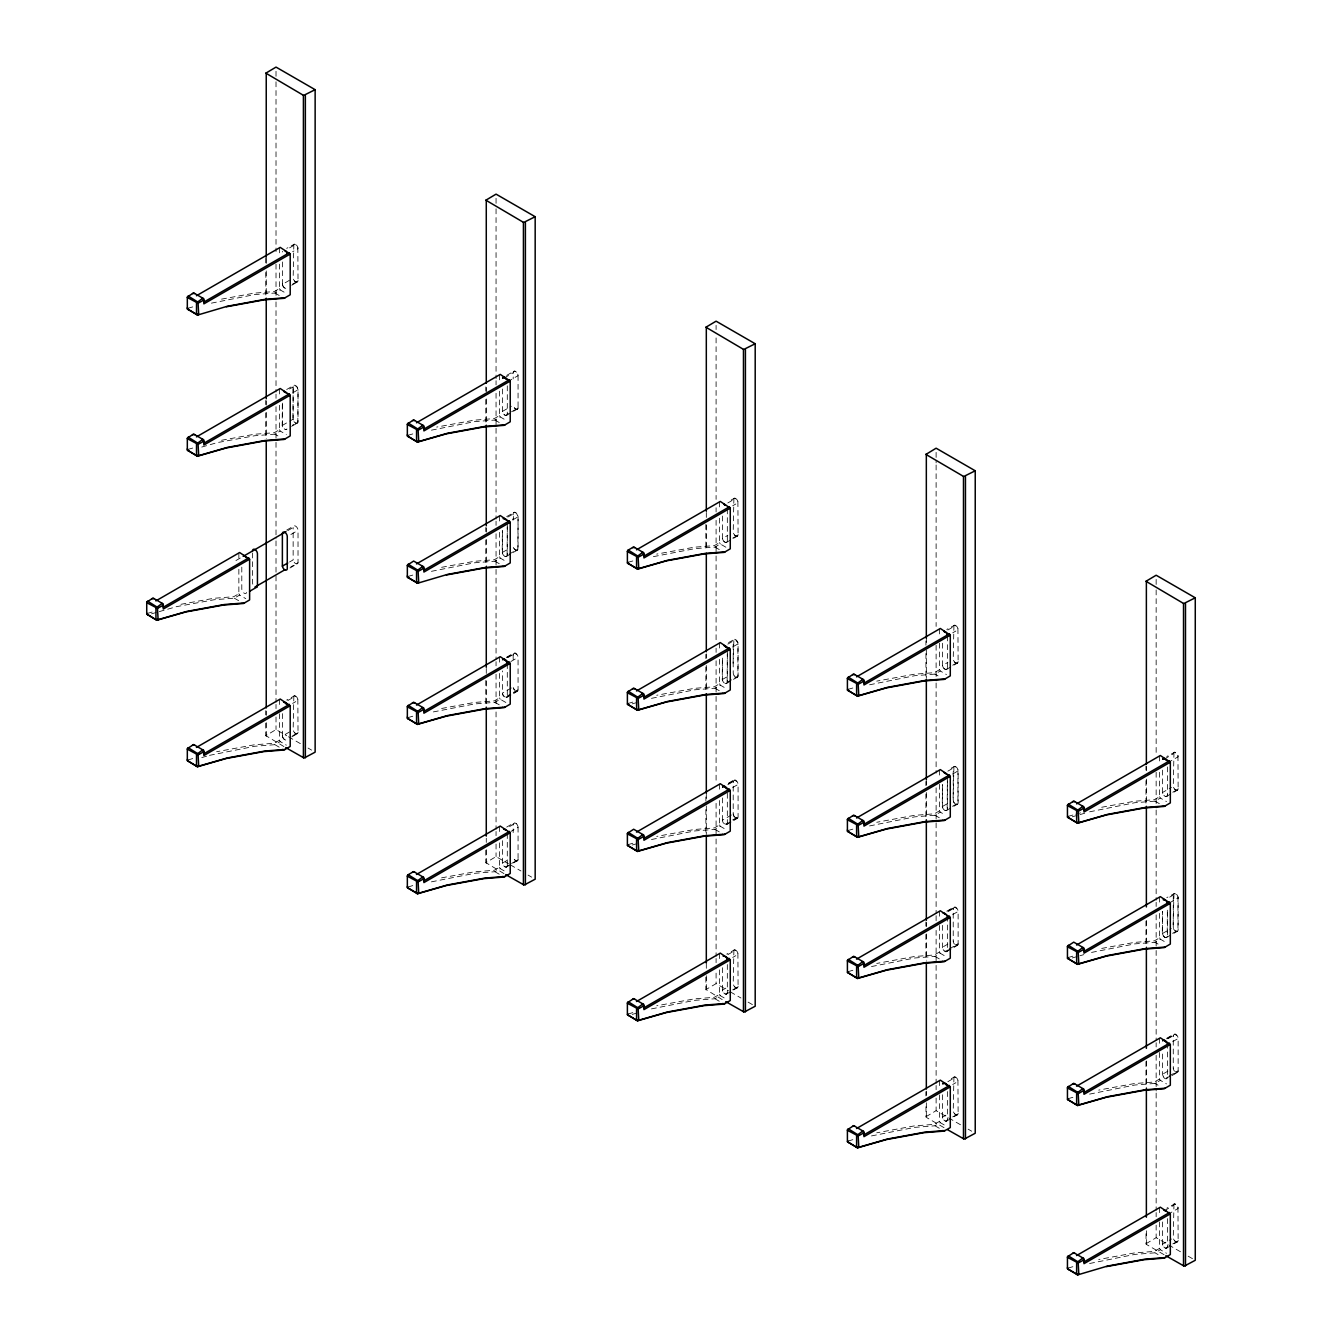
<?xml version="1.0" encoding="UTF-8"?>
<svg xmlns="http://www.w3.org/2000/svg" width="1342" height="1342" viewBox="0 0 1342 1342"><rect width="100%" height="100%" fill="white"/><g stroke="black" fill="none" stroke-linecap="round" stroke-linejoin="round"><path stroke-width="0.75" stroke-dasharray="5 3.75" d="M282.374 403.103L282.374 424.978A3.456 1.996 60 0 0 284.185 428.752A3.456 1.996 60 0 0 286.936 429.021A3.54 2.047 60 0 1 284.202 428.87A3.54 2.047 60 0 1 282.189 425.498L282.323 403.254M297.823 422.109A3.54 2.047 60 0 1 295.391 422.948A3.54 2.047 60 0 1 292.942 419.274L293.143 386.949L294.653 385.204L297.303 387.352L298.025 389.767L298.025 421.589A3.456 1.996 60 0 1 295.575 422.998A3.456 1.996 60 0 1 293.143 418.754L293.143 386.949A3.456 1.996 60 0 1 295.575 385.54A3.456 1.996 60 0 1 298.025 389.767L297.823 422.109L292.455 425.213M506.706 516.536L514.674 512.241L516.553 513.315L518.062 516.804L517.861 549.13L507.108 555.353A3.54 2.047 60 0 1 504.659 556.192A3.54 2.047 60 0 1 502.21 552.518L502.344 530.291M507.108 555.353L507.293 523.011M513.298 547.402A3.54 2.047 60 0 0 515.831 550.186A3.456 1.996 60 0 0 518.062 548.61L518.062 516.804A3.456 1.996 60 0 0 515.613 512.56A3.456 1.996 60 0 0 513.164 513.986L513.13 520.042L513.885 512.392M728.538 642.533L734.711 639.278L737.899 642.65L737.882 676.167L727.129 682.373A3.54 2.047 60 0 1 724.68 683.229A3.54 2.047 60 0 1 722.248 679.555L722.382 657.328M727.129 682.373L727.33 650.048M733.067 663.25L733.906 639.429M947.368 777.085L947.167 809.411A3.54 2.047 60 0 1 944.718 810.266A3.54 2.047 60 0 1 942.269 806.592L942.403 784.365M953.944 766.467L953.038 800.386A3.54 2.047 60 0 0 955.47 804.043A3.54 2.047 60 0 0 957.92 803.204L957.936 769.687L954.732 766.316L948.559 769.57M1167.355 910.178L1167.188 936.448A3.54 2.047 60 0 1 1164.755 937.286A3.54 2.047 60 0 1 1162.306 933.629L1162.44 911.403L1162.507 933.109A3.456 1.996 60 0 0 1164.94 937.337A3.456 1.996 60 0 0 1167.389 935.928L1167.389 910.077M1173.982 893.504L1173.059 927.406A3.54 2.047 60 0 0 1175.508 931.08A3.54 2.047 60 0 0 1177.957 930.241L1177.957 896.708L1174.77 893.336L1166.802 897.63M283.934 746.571L265.867 735.634L276.016 729.578L286.685 735.735M503.971 873.592L485.888 862.654L496.054 856.615L508.501 863.795M722.231 999.605L706.009 989.54L716.091 983.636L728.538 990.832M944.03 1127.666L926.03 1117.198L925.93 1104.298M1164.068 1254.703L1146.068 1244.219L1145.967 1231.335M925.963 1116.729L936.112 1110.673L961.006 1125.049M1145.984 1243.766L1156.15 1237.71L1166.819 1243.866M293.848 244.21L293.143 278.18A3.54 2.047 60 0 0 295.575 281.854A3.54 2.047 60 0 0 298.025 280.998L297.84 247.431L294.653 244.059L286.685 248.354M502.411 388.979L502.411 411.424A3.54 2.047 60 0 0 504.86 415.097A3.54 2.047 60 0 0 507.293 414.242L518.062 408.035L518.062 375.659L516.553 372.17L514.674 371.097L513.349 371.851L513.164 378.897M293.848 695.894L293.143 729.863A3.54 2.047 60 0 0 295.575 733.52A3.54 2.047 60 0 0 298.025 732.682L297.84 699.115L294.653 695.743L286.685 700.038M733.906 498.285L733.202 532.237A3.54 2.047 60 0 0 735.634 535.911A3.54 2.047 60 0 0 738.083 535.072L737.899 501.505L734.711 498.134L728.538 501.388M502.411 840.662L502.411 863.107A3.54 2.047 60 0 0 504.86 866.764A3.54 2.047 60 0 0 507.293 865.926L518.062 859.719L518.062 827.326L516.553 823.854L514.674 822.78L513.164 824.508L513.164 832.61M953.944 625.322L953.223 659.274A3.54 2.047 60 0 0 955.672 662.948A3.54 2.047 60 0 0 958.121 662.092L957.936 628.526L954.732 625.154L946.764 629.448M733.906 949.968L733.202 983.921A3.54 2.047 60 0 0 735.634 987.595A3.54 2.047 60 0 0 738.083 986.739L737.899 953.172L734.711 949.801L726.743 954.095M1173.982 752.342L1173.26 786.311A3.54 2.047 60 0 0 1175.709 789.985A3.54 2.047 60 0 0 1178.142 789.13L1177.957 755.563L1174.77 752.191L1166.802 756.485M953.944 1076.989L953.223 1110.958A3.54 2.047 60 0 0 955.672 1114.632A3.54 2.047 60 0 0 958.121 1113.776L957.936 1080.209L954.732 1076.838L948.559 1080.092M1173.982 1204.026L1173.26 1237.995A3.54 2.047 60 0 0 1175.709 1241.652A3.54 2.047 60 0 0 1178.142 1240.813L1177.957 1207.246L1174.77 1203.875L1166.802 1208.169M289.553 247.867L293.143 245.804A3.456 1.996 60 0 1 295.575 244.378A3.456 1.996 60 0 1 298.025 248.622L292.64 251.726M282.374 283.816A3.456 1.996 60 0 0 284.185 287.591A3.456 1.996 60 0 0 286.936 287.859A3.54 2.047 60 0 1 284.403 287.775A3.54 2.047 60 0 1 282.374 284.387L289.553 280.243M279.438 264.122L279.438 288.564L274.271 291.566L254.192 293.143L218.612 299.669M211.415 303.141L254.678 294.586L274.875 293.009L280.226 289.922L286.349 293.462M292.64 284.101L298.025 280.998M291.768 285.225L297.303 282.021M286.685 389.499L293.848 385.355M289.553 389.012L293.143 386.949M292.64 392.87L298.025 389.767M282.189 425.498L292.942 419.274M279.438 405.267L279.438 429.725L274.271 432.711L254.192 434.288L218.612 440.813M201.77 447.054L217.203 442.625L254.678 435.747L274.875 434.154L280.226 431.067L286.349 434.607M291.566 426.32L297.303 423.166M506.706 375.391L513.885 371.248M504.206 378.008L513.164 372.824A3.456 1.996 60 0 1 515.613 371.415A3.456 1.996 60 0 1 518.062 375.659L509.088 380.826M286.685 530.09L293.848 525.947M235.924 560.553L241.359 557.416M287.758 530.644L293.143 527.54A3.456 1.996 60 0 1 295.575 526.114A3.456 1.996 60 0 1 298.025 530.358L298.025 562.734L290.862 566.878M502.411 411.424L511.369 406.24M290.862 534.502L298.025 530.358M499.476 391.159L499.476 415.601L494.292 418.587L474.212 420.18L436.67 427.075M431.436 430.161L474.716 421.623L494.913 420.029L500.247 416.943L506.387 420.499M506.42 415.366L511.956 412.162M513.583 411.222L517.341 409.058M289.553 561.979L293.143 559.916L293.143 527.54M238.859 569.293L238.859 593.734L233.676 596.72L213.596 598.314L178.033 604.839M159.262 611.617L176.607 606.634L214.099 599.757L234.296 598.163L239.648 595.076L245.771 598.633M289.973 567.985L297.152 563.858M507.796 517.089L513.164 513.986M512.678 519.908L518.062 516.804M502.21 552.518L507.595 549.415M499.476 532.304L499.476 556.745L494.292 559.748L474.212 561.325L438.649 567.851M431.436 571.323L474.716 562.768L494.913 561.191L500.247 558.104L506.387 561.644M506.219 556.46L511.956 553.307M513.399 552.317L517.341 550.203M287.758 700.574L293.143 697.471A3.456 1.996 60 0 1 295.575 696.062A3.456 1.996 60 0 1 298.025 700.306L292.64 703.409M282.374 735.5A3.456 1.996 60 0 0 284.185 739.274A3.456 1.996 60 0 0 286.936 739.543A3.54 2.047 60 0 1 284.403 739.459A3.54 2.047 60 0 1 282.374 736.07L289.553 731.927M279.438 713.759L279.438 740.247L274.271 743.233L254.192 744.827L216.632 751.721M209.486 755.361L254.678 746.269L274.875 744.676L280.226 741.606L286.349 745.145M292.64 735.785L298.025 732.682M291.768 736.909L297.303 733.705M727.817 502.965L733.202 499.861A3.456 1.996 60 0 1 735.634 498.452A3.456 1.996 60 0 1 738.083 502.68L732.715 505.783M506.706 657.127L513.885 652.984M506.706 657.681L513.885 653.554M507.796 657.664L513.164 654.56A3.456 1.996 60 0 1 515.613 653.151A3.456 1.996 60 0 1 518.062 657.395L518.062 689.771A3.456 1.996 60 0 1 515.932 691.331A3.456 1.996 60 0 1 513.248 687.725M727.33 508.903L727.33 541.279A3.54 2.047 60 0 1 724.881 542.118A3.54 2.047 60 0 1 722.432 538.461L727.817 535.341M510.883 661.522L518.062 657.395M719.513 518.197L719.513 542.638L714.33 545.624L694.25 547.201L656.708 554.095M653.403 556.645L694.737 548.66L714.951 547.066L720.285 543.98L726.425 547.519M732.715 538.176L738.083 535.072M726.458 542.386L731.994 539.182M733.621 538.259L737.379 536.079M511.369 687.976L502.411 693.16A3.456 1.996 60 0 0 504.86 697.387A3.456 1.996 60 0 0 507.293 695.978L518.062 689.771A3.54 2.047 60 0 1 516.033 690.811A3.54 2.047 60 0 1 513.483 688.027M499.476 673.449L499.476 697.907L494.292 700.893L474.212 702.47L438.649 709.012M433.365 711.914L474.716 703.929L494.913 702.336L500.247 699.249L506.387 702.789M506.42 697.102L511.805 693.982M513.583 692.958L517.173 690.878M506.588 697.555L511.956 694.451M513.751 693.428L517.341 691.348M727.817 644.126L733.202 641.006A3.456 1.996 60 0 1 735.634 639.597A3.456 1.996 60 0 1 738.083 643.841L738.083 675.647A3.456 1.996 60 0 1 735.634 677.056A3.456 1.996 60 0 1 733.202 672.828L733.202 641.006M732.715 646.945L738.083 643.841M722.248 679.555L727.616 676.452M719.513 659.341L719.513 683.783L714.33 686.785L694.25 688.362L656.708 695.257M651.474 698.343L694.737 689.805L714.951 688.211L720.285 685.141L726.425 688.681M726.257 683.497L731.994 680.344M733.42 679.354L737.379 677.24M506.706 827.075L513.885 822.931M509.574 826.588L513.164 824.508A3.456 1.996 60 0 1 515.613 823.099A3.456 1.996 60 0 1 518.062 827.326L510.883 831.47M502.411 863.107L507.796 859.987M499.476 842.843L499.476 867.284L494.292 870.27L474.212 871.847L438.649 878.389M431.436 881.845L474.716 873.307L494.913 871.713L500.247 868.626L506.387 872.166M506.42 867.033L511.956 863.829M513.583 862.906L517.341 860.725M947.855 630.002L953.223 626.899A3.456 1.996 60 0 1 955.672 625.489A3.456 1.996 60 0 1 958.121 629.717L952.736 632.82M728.538 783.124L733.906 780.021M728.538 783.678L733.906 780.574M727.817 784.701L733.202 781.598A3.456 1.996 60 0 1 735.634 780.188A3.456 1.996 60 0 1 738.083 784.416L738.083 816.808A3.456 1.996 60 0 1 735.634 818.217A3.456 1.996 60 0 1 733.202 813.973L733.202 781.598M947.368 635.923L947.368 668.316A3.54 2.047 60 0 1 944.919 669.155A3.54 2.047 60 0 1 942.47 665.481L947.855 662.378M732.715 787.519L738.083 784.416M939.534 643.187L939.534 669.675L934.351 672.661L914.271 674.238L876.729 681.132M869.566 684.789L914.774 675.697L934.971 674.103L940.323 671.017L946.446 674.556M952.736 665.196L958.121 662.092M946.479 669.423L957.4 663.116M731.407 815.013L722.432 820.197A3.456 1.996 60 0 0 724.881 824.424A3.456 1.996 60 0 0 727.33 823.015L727.33 790.639M719.513 800.486L719.513 824.944L714.33 827.93L694.25 829.507L656.708 836.402M651.474 839.505L694.737 830.95L714.951 829.373L720.285 826.286L726.425 829.826M732.715 819.912L738.083 816.808A3.54 2.047 60 0 1 735.634 817.647A3.54 2.047 60 0 1 733.202 813.973M726.458 824.122L731.826 821.019M733.621 819.996L737.211 817.915M726.609 824.592L731.994 821.489M733.789 820.448L737.379 818.385M947.855 771.147L953.223 768.043A3.456 1.996 60 0 1 955.672 766.634A3.456 1.996 60 0 1 958.121 770.862L958.121 802.684A3.456 1.996 60 0 1 955.672 804.093A3.456 1.996 60 0 1 953.223 799.866L953.223 768.043M952.736 773.982L958.121 770.862M942.269 806.592L947.653 803.489M939.534 784.332L939.534 810.82L934.351 813.806L914.271 815.382L876.729 822.277M869.566 825.934L914.774 816.842L934.971 815.248L940.323 812.162L944.919 814.829M952.535 806.307L957.92 803.204M946.278 810.534L957.4 804.261M727.817 954.648L733.202 951.545A3.456 1.996 60 0 1 735.634 950.136A3.456 1.996 60 0 1 738.083 954.363L732.715 957.467M727.33 964.546L727.33 992.963A3.54 2.047 60 0 1 724.881 993.801A3.54 2.047 60 0 1 722.432 990.128L727.817 987.024M719.513 969.863L719.513 994.321L714.33 997.307L694.25 998.884L656.708 1005.779M651.474 1008.882L694.737 1000.344L714.951 998.75L720.285 995.663L726.425 999.203M732.715 989.859L738.083 986.739M726.458 994.07L731.994 990.866M733.621 989.926L737.379 987.762M1164.286 759.102L1173.26 753.936A3.456 1.996 60 0 1 1175.709 752.527A3.456 1.996 60 0 1 1178.142 756.754L1169.184 761.92M946.764 911.184L953.944 907.041M948.559 910.715L953.944 907.611M947.855 911.738L953.223 908.635A3.456 1.996 60 0 1 955.672 907.226A3.456 1.996 60 0 1 958.121 911.453L958.121 943.829A3.456 1.996 60 0 1 955.672 945.254A3.456 1.996 60 0 1 953.223 941.01L953.223 908.635M1167.389 766.936L1167.389 795.336A3.54 2.047 60 0 1 1164.94 796.192A3.54 2.047 60 0 1 1162.507 792.518L1171.465 787.351M952.736 914.556L958.121 911.453M1159.572 772.254L1159.572 796.695L1154.388 799.698L1134.309 801.275L1098.729 807.8M1089.603 811.826L1134.812 802.717L1155.009 801.14L1160.344 798.054L1166.483 801.593M1172.774 792.233L1178.142 789.13M1166.517 796.46L1177.437 790.153M947.855 944.114L942.47 947.217A3.456 1.996 60 0 0 944.919 951.461A3.456 1.996 60 0 0 947.368 950.052L947.368 917.66M939.534 925.494L939.534 951.964L934.351 954.967L914.271 956.544L876.729 963.439M871.495 966.542L914.774 957.987L934.971 956.41L940.323 953.323L946.446 956.863M949.146 949.012L958.121 943.829A3.54 2.047 60 0 1 955.672 944.684A3.54 2.047 60 0 1 953.223 941.01M946.479 951.159L951.864 948.056M953.659 947.016L957.232 944.953M946.647 951.629L957.4 945.422M1169.67 897.144L1173.26 895.08A3.456 1.996 60 0 1 1175.709 893.671A3.456 1.996 60 0 1 1178.142 897.899L1178.142 929.721A3.456 1.996 60 0 1 1175.709 931.13A3.456 1.996 60 0 1 1173.26 926.903L1173.26 895.08M1169.184 903.082L1178.142 897.899M1162.306 933.629L1171.264 928.446M1159.572 913.399L1159.572 937.857L1154.388 940.843L1134.309 942.419L1098.729 948.962M1091.532 952.417L1134.812 943.879L1155.009 942.285L1160.344 939.199L1166.483 942.738M1172.572 933.344L1177.957 930.241M1166.315 937.555L1177.437 931.298M947.855 1081.686L953.223 1078.582A3.456 1.996 60 0 1 955.672 1077.173A3.456 1.996 60 0 1 958.121 1081.4L952.736 1084.504M947.368 1091.583L947.368 1119.983A3.54 2.047 60 0 1 944.919 1120.838A3.54 2.047 60 0 1 942.47 1117.165L947.855 1114.061M939.534 1094.871L939.534 1121.342L934.351 1124.344L914.271 1125.921L876.729 1132.816M871.495 1135.919L914.774 1127.364L934.971 1125.787L940.323 1122.7L946.446 1126.24M952.736 1116.88L958.121 1113.776M946.479 1121.107L957.4 1114.799M1166.802 1038.222L1173.982 1034.078M1166.802 1038.792L1173.982 1034.648M1167.876 1038.775L1173.26 1035.672A3.456 1.996 60 0 1 1175.709 1034.246A3.456 1.996 60 0 1 1178.142 1038.49L1178.142 1070.866A3.456 1.996 60 0 1 1175.709 1072.275A3.456 1.996 60 0 1 1173.26 1068.047L1173.26 1035.672M1172.774 1041.593L1178.142 1038.49M1167.876 1071.151L1162.507 1074.254A3.456 1.996 60 0 0 1164.94 1078.498A3.456 1.996 60 0 0 1167.389 1077.072L1167.389 1046.726M1159.572 1052.514L1159.572 1079.002L1154.388 1081.987L1134.309 1083.581L1098.729 1090.107M1089.603 1094.116L1134.812 1085.024L1155.009 1083.43L1160.344 1080.344L1166.483 1083.9M1169.184 1076.049L1178.142 1070.866A3.54 2.047 60 0 1 1175.709 1071.721A3.54 2.047 60 0 1 1173.26 1068.047M1166.517 1078.196L1177.269 1071.99M1172.052 1075.563L1177.437 1072.459M1164.286 1210.786L1173.26 1205.602A3.456 1.996 60 0 1 1175.709 1204.193A3.456 1.996 60 0 1 1178.142 1208.437L1169.184 1213.604M1167.389 1218.62L1167.389 1247.02A3.54 2.047 60 0 1 1164.94 1247.875A3.54 2.047 60 0 1 1162.507 1244.202L1171.465 1239.018M1159.572 1221.891L1159.572 1248.379L1154.388 1251.381L1134.309 1252.958L1098.729 1259.484M1089.603 1263.493L1134.812 1254.401L1155.009 1252.807L1160.344 1249.737L1166.483 1253.277M1172.774 1243.917L1178.142 1240.813M1166.517 1248.144L1177.437 1241.836M187.93 308.274L193.684 306.63M187.93 449.419L193.684 447.775M407.968 435.294L413.705 433.651M147.352 613.428L153.089 611.784M151.545 613.831L157.333 612.17M407.968 576.456L413.705 574.812M628.006 562.332L633.743 560.688M187.93 759.958L193.684 758.297M201.77 757.576L207.557 755.915M407.968 717.601L413.705 715.957M628.006 703.493L633.743 701.832M632.183 703.879L637.97 702.218M848.027 689.369L853.764 687.725M407.968 886.978L413.705 885.334M628.006 844.638L633.743 842.994M632.183 845.041L637.97 843.38M848.027 830.513L853.764 828.87M1068.064 816.406L1073.801 814.762M1075.714 814.208L1081.451 812.564M1072.241 816.808L1078.029 815.148M1079.958 814.594L1087.674 812.38M628.006 1014.015L633.743 1012.371M632.183 1014.418L637.97 1012.757M848.027 971.675L853.764 970.014M1068.064 957.551L1073.801 955.907M1072.241 957.953L1078.029 956.292M1079.958 955.739L1083.816 954.632M848.027 1141.052L853.764 1139.408M1068.064 1098.695L1073.801 1097.051M1068.064 1268.089L1073.801 1266.429M274.875 293.009L282.541 297.421M494.913 420.029L502.579 424.458M714.951 547.066L724.143 552.384M934.971 674.103L938.041 675.865M1155.009 801.14L1162.675 805.569M274.875 434.154L277.945 435.915M494.913 561.191L502.579 565.619M714.951 688.211L722.617 692.64M934.971 815.248L942.638 819.677M1155.009 942.285L1158.062 944.063M494.913 702.336L502.579 706.764M714.951 829.373L722.617 833.801M934.971 956.41L944.181 961.711M1155.009 1083.43L1158.062 1085.208M234.296 598.163L241.963 602.592M288.463 736.758L300.91 743.938M308.023 748.048L311.579 750.111M510.279 864.818L520.948 870.975M528.06 875.085L531.617 877.131M730.3 991.855L740.969 998.012M748.081 1002.122L753.416 1005.192M968.119 1129.159L971.675 1131.205M1168.597 1244.89L1181.044 1252.086M1188.156 1256.179L1193.491 1259.266M274.875 744.676L282.541 749.104M494.913 871.713L502.579 876.141M714.951 998.75L722.617 1003.179M934.971 1125.787L944.181 1131.088M1155.009 1252.807L1158.062 1254.585M1159.572 796.695L1160.344 798.054M1159.572 937.857L1160.344 939.199M939.534 669.675L940.323 671.017M1159.572 1079.002L1160.344 1080.344M939.534 810.82L940.323 812.162M1159.572 1248.379L1160.344 1249.737M719.513 542.638L720.285 543.98M939.534 951.964L940.323 953.323M719.513 683.783L720.285 685.141M939.534 1121.342L940.323 1122.7M499.476 415.601L500.247 416.943M719.513 824.944L720.285 826.286M499.476 556.745L500.247 558.104M719.513 994.321L720.285 995.663M279.438 288.564L280.226 289.922M499.476 697.907L500.247 699.249M279.438 429.725L280.226 431.067M499.476 867.284L500.247 868.626M238.859 593.734L239.648 595.076M279.438 740.247L280.226 741.606M1162.507 770.09L1162.507 792.518M1162.507 1054.024L1162.507 1074.254A3.54 2.047 60 0 0 1164.94 1077.928A3.54 2.047 60 0 0 1167.389 1077.072M1162.507 1221.941L1162.507 1244.202M1159.572 755.965L1159.572 764.101M1159.572 897.11L1159.572 903.216M1159.572 1038.255L1159.572 1044.378M1159.572 1207.632L1159.572 1213.755M1156.15 579.425L1156.15 587.813M1156.15 589.91L1156.15 753.432M1156.15 772.304L1156.15 807.934M1156.15 810.031L1156.15 900.18M1156.15 902.277L1156.15 906.471M1156.15 914.858L1156.15 948.391M1156.15 950.488L1156.15 1040.637M1156.15 1042.734L1156.15 1046.928M1156.15 1055.315L1156.15 1090.962M1156.15 1093.059L1156.15 1210.45M1156.15 1212.547L1156.15 1216.741M1156.15 1225.129L1156.15 1237.71M1146.37 766.5L1146.37 770.694M1146.37 779.081L1146.37 805.2M1146.37 920.495L1146.37 946.781M1146.37 1060.968L1146.37 1087.255M1146.37 1230.782L1146.37 1244.487M1145.967 765.93L1145.967 770.123M1145.967 780.608L1145.967 805.77M1145.967 921.065L1145.967 946.227M1145.967 1061.522L1145.967 1086.684M947.368 781.061L947.368 808.89A3.456 1.996 60 0 1 944.919 810.3A3.456 1.996 60 0 1 942.47 806.072L942.47 784.198M942.47 643.221L942.47 665.481M942.47 925.343L942.47 947.217A3.54 2.047 60 0 0 944.919 950.891A3.54 2.047 60 0 0 947.368 950.052M942.47 1094.736L942.47 1117.165M939.534 628.928L939.534 635.034M939.534 770.073L939.534 776.179M939.534 911.218L939.534 917.341M939.534 1080.612L939.534 1086.718M936.112 452.388L936.112 462.873M936.112 464.969L936.112 626.395M936.112 645.267L936.112 680.897M936.112 682.994L936.112 773.143M936.112 787.821L936.112 913.617M936.112 915.714L936.112 921.988M936.112 930.375L936.112 1083.413M936.112 1085.51L936.112 1089.704M936.112 1098.091L936.112 1110.673M926.332 638.339L926.332 642.533M926.332 649.947L926.332 678.163M926.332 780.893L926.332 785.087M926.332 792.501L926.332 818.62M926.332 922.474L926.332 926.668M926.332 933.931L926.332 960.218M926.332 1091.163L926.332 1095.357M926.332 1102.772L926.332 1117.45M925.93 640.99L925.93 645.183M925.93 653.571L925.93 678.733M925.93 781.463L925.93 785.64M925.93 794.028L925.93 819.19M925.93 921.92L925.93 926.114M925.93 934.502L925.93 959.647M925.93 1091.734L925.93 1095.928M727.33 654.024L727.33 681.853A3.456 1.996 60 0 1 724.881 683.279A3.456 1.996 60 0 1 722.432 679.035L722.432 657.161M722.432 516.016L722.432 538.461M722.432 797.92L722.432 820.197A3.54 2.047 60 0 0 724.881 823.854A3.54 2.047 60 0 0 727.33 823.015M722.432 967.699L722.432 990.128M719.513 501.891L719.513 510.044M719.513 643.036L719.513 651.189M719.513 784.198L719.513 792.334M719.513 953.575L719.513 961.728M716.091 325.368L716.091 329.545M716.091 337.932L716.091 499.358M716.091 507.746L716.091 511.939M716.091 520.327L716.091 553.877M716.091 555.974L716.091 639.832M716.091 648.203L716.091 652.397M716.091 660.784L716.091 694.334M716.091 696.431L716.091 782.386M716.091 803.355L716.091 836.888M716.091 838.985L716.091 956.393M716.091 958.49L716.091 962.684M716.091 973.151L716.091 983.636M706.311 512.426L706.311 517.593M706.311 525.007L706.311 551.126M706.311 653.856L706.311 658.05M706.311 665.464L706.311 691.6M706.311 794.313L706.311 798.507M706.311 805.938L706.311 834.154M706.311 964.126L706.311 968.32M706.311 975.735L706.311 990.413M705.892 524.437L705.892 549.599M705.892 654.426L705.892 658.62M705.892 667.008L705.892 692.153M705.892 796.98L705.892 801.174M705.892 809.562L705.892 834.707M705.892 977.278L705.892 989.859M513.164 654.56L513.164 663.082M507.293 385.842L507.293 414.242M507.293 526.987L507.293 554.833A3.456 1.996 60 0 1 504.86 556.242A3.456 1.996 60 0 1 502.411 551.998L502.411 530.14M507.293 663.602L507.293 695.978A3.54 2.047 60 0 1 504.86 696.833A3.54 2.047 60 0 1 502.411 693.16L502.411 670.899M507.293 833.55L507.293 865.926M499.476 374.854L499.476 383.007M499.476 516.016L499.476 524.152M499.476 657.161L499.476 665.313M499.476 826.538L499.476 834.69M496.054 198.331L496.054 206.718M496.054 208.815L496.054 378.612M496.054 380.709L496.054 384.902M496.054 393.29L496.054 519.086M496.054 521.182L496.054 525.376M496.054 533.764L496.054 567.297M496.054 569.394L496.054 659.543M496.054 661.64L496.054 665.833M496.054 674.221L496.054 703.56M496.054 711.948L496.054 829.356M496.054 831.453L496.054 835.647M496.054 844.034L496.054 856.615M486.274 387.486L486.274 391.679M486.274 398.943L486.274 425.229M486.274 527.96L486.274 532.153M486.274 539.4L486.274 565.687M486.274 668.417L486.274 673.567M486.274 680.998L486.274 707.117M486.274 838.23L486.274 842.424M486.274 849.671L486.274 863.376M485.871 386.932L485.871 391.126M485.871 399.513L485.871 424.659M485.871 527.389L485.871 531.583M485.871 539.97L485.871 565.116M485.871 680.428L485.871 705.59M485.871 850.241L485.871 862.822M282.374 261.942L282.374 284.387M282.374 713.625L282.374 736.07M279.438 247.817L279.438 255.97M279.438 388.979L279.438 395.085M279.438 699.501L279.438 705.624M276.016 71.294L276.016 79.681M276.016 81.778L276.016 251.591M276.016 264.173L276.016 299.803M276.016 301.9L276.016 392.049M276.016 394.145L276.016 398.339M276.016 406.727L276.016 440.26M276.016 442.357L276.016 538.796M276.016 540.893L276.016 702.319M276.016 704.416L276.016 708.61M276.016 716.997L276.016 729.578M266.236 258.369L266.236 263.518M266.236 270.933L266.236 297.068M266.236 400.923L266.236 405.116M266.236 412.363L266.236 438.649M266.236 711.193L266.236 715.387M266.236 722.633L266.236 736.355M265.833 257.798L265.833 264.089M265.833 272.476L265.833 297.622M265.833 400.352L265.833 404.546M265.833 412.933L265.833 438.096M265.833 710.623L265.833 714.816M265.833 723.204L265.833 735.785M252.548 552.954L252.548 582.78A3.456 1.996 60 0 0 253.269 585.179M241.795 567.112L241.795 588.987A3.456 1.996 60 0 0 243.925 593.013A3.456 1.996 60 0 0 246.609 592.493M238.859 552.988L238.859 561.141M1178.142 788.576A3.456 1.996 60 0 1 1175.709 789.985A3.456 1.996 60 0 1 1173.26 785.741M1167.389 794.783A3.456 1.996 60 0 1 1164.94 796.192A3.456 1.996 60 0 1 1162.507 791.948M1178.142 1240.243A3.456 1.996 60 0 1 1175.709 1241.652A3.456 1.996 60 0 1 1173.26 1237.425M1167.389 1246.466A3.456 1.996 60 0 1 1164.94 1247.875A3.456 1.996 60 0 1 1162.507 1243.631M1173.26 1036.225A3.456 1.996 60 0 1 1175.709 1034.816A3.456 1.996 60 0 1 1178.142 1039.06M953.223 909.205A3.456 1.996 60 0 1 955.672 907.779A3.456 1.996 60 0 1 958.121 912.023M958.121 1113.223A3.456 1.996 60 0 1 955.672 1114.632A3.456 1.996 60 0 1 953.223 1110.388M947.368 1119.429A3.456 1.996 60 0 1 944.919 1120.838A3.456 1.996 60 0 1 942.47 1116.594M947.368 667.746A3.456 1.996 60 0 1 944.919 669.155A3.456 1.996 60 0 1 942.47 664.927M958.121 661.539A3.456 1.996 60 0 1 955.672 662.948A3.456 1.996 60 0 1 953.223 658.704M738.083 986.185A3.456 1.996 60 0 1 735.634 987.595A3.456 1.996 60 0 1 733.202 983.351M727.33 992.392A3.456 1.996 60 0 1 724.881 993.801A3.456 1.996 60 0 1 722.432 989.574M727.33 540.709A3.456 1.996 60 0 1 724.881 542.118A3.456 1.996 60 0 1 722.432 537.89M737.882 676.167A3.54 2.047 60 0 1 735.45 677.022A3.54 2.047 60 0 1 733 673.348M738.083 534.502A3.456 1.996 60 0 1 735.634 535.911A3.456 1.996 60 0 1 733.202 531.684M733.202 782.168A3.456 1.996 60 0 1 735.634 780.759A3.456 1.996 60 0 1 738.083 784.986M518.062 407.465A3.456 1.996 60 0 1 515.932 409.042A3.456 1.996 60 0 1 513.248 405.418M518.062 408.035A3.54 2.047 60 0 1 516.033 409.075A3.54 2.047 60 0 1 513.483 406.29M507.293 413.671A3.456 1.996 60 0 1 504.86 415.097A3.456 1.996 60 0 1 502.411 410.853M518.062 859.719A3.54 2.047 60 0 1 516.033 860.759A3.54 2.047 60 0 1 513.483 857.974M518.062 859.148A3.456 1.996 60 0 1 515.932 860.725A3.456 1.996 60 0 1 513.248 857.102M507.293 865.355A3.456 1.996 60 0 1 504.86 866.764A3.456 1.996 60 0 1 502.411 862.537M517.861 549.13A3.54 2.047 60 0 1 515.831 550.186A3.456 1.996 60 0 1 513.248 546.58M513.164 655.131A3.456 1.996 60 0 1 515.613 653.722A3.456 1.996 60 0 1 518.062 657.949M298.025 562.734A3.54 2.047 60 0 1 295.575 563.59A3.54 2.047 60 0 1 293.143 559.916M298.025 732.111A3.456 1.996 60 0 1 295.575 733.52A3.456 1.996 60 0 1 293.143 729.293M282.374 252.011A3.456 1.996 60 0 1 282.457 251.323M298.025 280.428A3.456 1.996 60 0 1 295.575 281.854A3.456 1.996 60 0 1 293.143 277.609"/><path stroke-width="1.5" d="M196.435 295.743L280.226 247.381L290.207 254.041L203.85 303.879L203.85 298.78L193.6 292.875L187.326 296.968L187.326 308.928L197.459 315.085L198.7 314.481L198.079 303.191L203.85 300.054M285.024 438.918L264.944 440.495L227.402 447.389L198.7 455.626L198.079 444.336L203.85 441.199M244.445 602.944L224.366 604.521L186.806 611.415L158.104 619.652L157.5 608.345L163.271 605.225M285.024 749.457L264.944 751.034L227.402 757.928L198.7 766.165L198.079 754.875L203.85 751.738M505.045 424.81L484.965 426.387L447.423 433.281L418.721 441.518L418.117 430.212L423.887 427.091M416.473 563.925L500.247 515.563L510.228 522.223L423.887 572.061L423.887 566.961L413.638 561.057L407.347 565.167L407.347 577.11L417.496 583.267L418.721 582.663L418.117 571.373L423.887 568.236M505.045 707.1L484.965 708.677L447.423 715.571L418.721 723.808L418.117 712.518L423.887 709.398M505.045 876.477L484.965 878.071L447.423 884.965L418.721 893.202L418.117 881.895L423.887 878.775M725.083 551.83L705.003 553.424L667.46 560.319L638.758 568.538L638.138 557.249L643.925 554.129M725.083 692.992L705.003 694.569L667.46 701.463L638.758 709.7L638.138 698.41L643.925 695.273M725.083 834.137L705.003 835.714L667.46 842.608L638.758 850.845L638.138 839.555L643.925 836.418M725.083 1003.514L705.003 1005.091L667.46 1011.985L638.758 1020.222L638.138 1008.932L643.925 1005.812M945.12 678.867L925.041 680.444L887.481 687.339L858.779 695.575L858.175 684.286L863.946 681.149M945.12 820.029L925.041 821.606L887.481 828.5L858.779 836.737L858.175 825.431L863.946 822.31M945.12 961.174L925.041 962.751L887.481 969.645L858.779 977.882L858.175 966.592L863.946 963.455M945.12 1130.551L925.041 1132.128L887.481 1139.023L858.779 1147.259L858.175 1135.969L863.946 1132.833M1165.141 805.905L1145.062 807.481L1107.519 814.376L1078.817 822.612L1078.196 811.323L1083.984 808.186M1165.141 947.049L1145.062 948.626L1107.519 955.521L1078.817 963.757L1078.196 952.468L1083.984 949.348M1165.141 1088.211L1145.062 1089.788L1107.519 1096.682L1078.817 1104.919L1078.196 1093.613L1083.984 1090.492M1076.569 1255.558L1160.344 1207.196L1170.325 1213.856L1083.984 1263.694L1083.984 1258.595L1073.734 1252.673L1067.444 1256.783L1067.444 1268.744L1077.592 1274.9L1078.817 1274.296L1078.196 1263.007L1083.984 1259.87M502.596 378.075L504.86 377.622L506.588 379.45A3.456 1.996 60 0 0 505.481 378.092M1162.692 759.169L1164.94 758.733A3.456 1.996 60 0 0 1162.826 758.918M942.654 1083.816L944.919 1083.38M755.194 343.753L716.091 321.174L705.926 327.23L743.669 349.49L755.194 343.753L755.194 1006.232L744.173 1012.086L725.77 1001.652M315.135 89.679L276.016 67.1L265.867 73.156L303.611 95.433L315.135 89.679L315.135 752.157L304.114 758.029L285.712 747.595M535.173 216.716L496.054 194.137L485.888 200.193L523.648 222.47L535.173 216.716L535.173 879.195L524.135 885.049L505.733 874.615M975.231 470.79L936.112 448.194L925.93 454.418L963.707 476.527L975.231 470.79L975.231 1133.252L964.21 1139.123L947.569 1129.712M1195.269 597.811L1156.15 575.232L1145.984 581.287L1183.728 603.565L1195.269 597.811L1195.269 1260.289L1184.231 1266.16L1165.829 1255.726M203.85 302.084L289.419 252.682M196.435 436.905L280.226 388.526L290.207 395.185L290.207 435.932L284.085 439.471L263.888 441.048L226.395 447.943L197.459 456.23L187.326 450.073L187.326 438.129L193.6 434.02L203.85 439.941L203.85 445.041L290.207 395.185M203.85 443.246L289.419 393.843M416.473 422.78L500.247 374.401L510.228 381.061L510.228 421.807L504.106 425.347L483.908 426.941L446.433 433.818L417.496 442.122L407.347 435.949L407.347 424.005L413.638 419.895L423.887 425.817L423.887 430.916L510.228 381.061M423.887 429.121L509.457 379.719M155.857 600.914L239.648 552.535L249.612 559.195L249.612 599.941L243.506 603.481L223.292 605.074L185.817 611.952L156.88 620.256L146.731 614.082L146.731 602.139L153.022 598.029L163.271 603.95L163.271 609.05L249.612 559.195M243.17 556.376L285.963 531.667M163.271 607.255L248.84 557.853M282.374 566.123L282.374 533.747A3.456 1.996 60 0 1 284.823 532.338A3.456 1.996 60 0 1 287.272 536.565L287.272 568.941A3.54 2.047 60 0 1 284.823 569.796A3.54 2.047 60 0 1 282.374 566.123L287.758 563.019M284.823 569.796L254.997 587.008A3.456 1.996 60 0 0 257.446 585.598L257.446 553.793A3.456 1.996 60 0 0 254.997 549.549A3.456 1.996 60 0 0 252.548 550.958M249.562 591.319L256.725 587.175M423.887 570.266L509.457 520.864M196.435 747.427L280.226 699.048L290.207 705.707L290.207 746.454L284.085 749.993L263.888 751.587L226.395 758.465L197.459 766.768L187.326 760.595L187.326 748.651L193.6 744.542L203.85 750.463L203.85 755.563L290.207 705.707M203.85 753.768L289.419 704.365M627.804 550.321L633.659 546.932L643.925 552.854L643.925 557.953L730.266 508.098L720.285 501.438L636.494 549.817M643.925 556.158L729.478 506.756M416.473 705.087L500.247 656.708L510.228 663.367L510.228 704.114L504.106 707.653L483.908 709.23L446.433 716.125L417.496 724.412L407.347 718.255L407.347 706.311L413.638 702.202L423.887 708.123L423.887 713.223L510.228 663.367M423.887 711.428L509.457 662.025M636.494 690.962L720.285 642.6L730.266 649.26L730.266 689.989L724.143 693.529L703.946 695.122L666.454 702L637.534 710.304L627.385 704.131L627.385 692.187L633.659 688.077L643.925 693.999L643.925 699.098L730.266 649.26M643.925 697.303L729.478 647.901M407.767 874.967L413.638 871.579L423.887 877.5L423.887 882.6L510.228 832.745L500.247 826.085L416.473 874.464M423.887 880.805L509.457 831.403M856.532 676.854L940.323 628.475L950.287 635.135L950.287 675.882L944.181 679.421L923.967 680.998L886.492 687.892L857.555 696.179L847.406 690.023L847.406 678.079L853.697 673.969L863.946 679.891L863.946 684.99L950.287 635.135M863.946 683.195L949.515 633.793M636.494 832.107L720.285 783.745L730.266 790.404L730.266 831.151L724.143 834.674L703.946 836.267L666.454 843.145L637.534 851.449L627.385 845.292L627.385 833.348L633.659 829.239L643.925 835.16L643.925 840.26L730.266 790.404M643.925 838.448L729.478 789.046M856.532 817.999L940.323 769.62L950.287 776.28L950.287 817.026L944.181 820.566L923.967 822.16L886.492 829.037L857.555 837.341L847.406 831.168L847.406 819.224L853.697 815.114L863.946 821.036L863.946 826.135L950.287 776.28M863.946 824.34L949.515 774.938M636.494 1001.501L720.285 953.122L730.266 959.782L730.266 1000.528L724.143 1004.068L703.946 1005.644L666.454 1012.539L637.534 1020.826L627.385 1014.669L627.385 1002.726L633.659 998.616L643.925 1004.537L643.925 1009.637L730.266 959.782M643.925 1007.842L729.478 958.44M1076.569 803.875L1160.344 755.512L1170.325 762.172L1170.325 802.919L1164.202 806.441L1144.005 808.035L1106.513 814.913L1077.592 823.216L1067.444 817.06L1067.444 805.116L1073.734 801.006L1083.984 806.911L1083.984 812.027L1170.325 762.172M1083.984 810.216L1169.553 760.813M856.532 959.144L940.323 910.782L950.287 917.442L950.287 958.188L944.181 961.711L923.967 963.304L886.492 970.182L857.555 978.486L847.406 972.329L847.406 960.369L853.697 956.276L863.946 962.18L863.946 967.28L950.287 917.442M863.946 965.485L949.515 916.083M1076.569 945.036L1160.344 896.657L1170.325 903.317L1170.325 944.063L1164.202 947.603L1144.005 949.18L1106.513 956.074L1077.592 964.361L1067.444 958.205L1067.444 946.261L1073.734 942.151L1083.984 948.073L1083.984 953.172L1170.325 903.317M1083.984 951.377L1169.553 901.975M856.532 1128.521L940.323 1080.159L950.287 1086.819L950.287 1127.565L944.181 1131.088L923.967 1132.682L886.492 1139.559L857.555 1147.863L847.406 1141.707L847.406 1129.763L853.697 1125.653L863.946 1131.574L863.946 1136.674L950.287 1086.819M863.946 1134.862L949.515 1085.46M1076.569 1086.181L1160.344 1037.802L1170.325 1044.462L1170.325 1085.208L1164.202 1088.748L1144.005 1090.341L1106.513 1097.219L1077.592 1105.523L1067.444 1099.35L1067.444 1087.406L1073.734 1083.296L1083.984 1089.218L1083.984 1094.317L1170.325 1044.462M1083.984 1092.522L1169.553 1043.12M1083.984 1261.899L1169.553 1212.497M198.7 455.626L197.459 456.23L187.326 450.073M418.721 441.518L417.496 442.122L407.347 435.949M158.104 619.652L156.88 620.256L146.731 614.082M198.7 766.165L197.459 766.768L187.326 760.595M638.758 568.538L637.534 569.159L627.385 562.986L627.385 551.042M418.721 723.808L417.496 724.412L407.347 718.255M638.758 709.7L637.534 710.304L627.385 704.131M418.721 893.202L417.496 893.806L407.347 887.632L407.347 875.689M858.779 695.575L857.555 696.179L847.406 690.023M638.758 850.845L637.534 851.449L627.385 845.292M858.779 836.737L857.555 837.341L847.406 831.168M638.758 1020.222L637.534 1020.826L627.385 1014.669M1078.817 822.612L1077.592 823.216L1067.444 817.06M858.779 977.882L857.555 978.486L847.406 972.329M1078.817 963.757L1077.592 964.361L1067.444 958.205M858.779 1147.259L857.555 1147.863L847.406 1141.707M1078.817 1104.919L1077.592 1105.523L1067.444 1099.35M194.657 293.479L192.51 293.495M194.657 434.623L192.51 434.657M414.695 420.499L412.531 420.532M154.078 598.633L151.914 598.666M634.716 547.536L632.568 547.57M194.657 745.162L192.51 745.179M414.695 702.805L412.531 702.839M634.716 688.698L632.568 688.714M854.753 674.573L852.589 674.607M414.695 872.183L412.531 872.216M854.753 815.718L852.589 815.751M1074.774 801.61L1072.627 801.644M634.716 999.22L632.568 999.253M854.753 956.88L852.589 956.896M854.753 1126.257L852.589 1126.29M1074.774 1083.9L1072.627 1083.933M1074.774 1253.294L1072.627 1253.311M198.079 313.927L196.519 314.229L187.326 308.928M198.079 455.072L196.519 455.391L196.519 443.967L202.81 439.32L203.263 440.864M418.117 440.964L416.557 441.266L416.557 429.843L422.831 425.213L423.284 426.739M157.5 619.098L155.94 619.4L155.94 607.976L162.214 603.346L162.684 604.873M418.117 582.109L416.557 582.411L407.347 577.11M638.138 567.985L636.578 568.303L627.385 562.986M198.079 765.611L196.519 765.913L196.519 754.489L202.81 749.859L203.263 751.386M418.117 723.254L416.557 723.573L416.557 712.149L422.831 707.519L423.284 709.046M638.138 709.146L636.578 709.448L636.578 698.025L642.868 693.395L643.321 694.938M858.175 695.022L856.615 695.341L856.615 683.917L862.889 679.287L863.359 680.813M418.117 892.631L416.557 892.95L407.347 887.632M638.138 850.291L636.578 850.593L636.578 839.186L642.868 834.539L643.321 836.083M858.175 836.167L856.615 836.485L856.615 825.062L862.889 820.432L863.359 821.958M1078.196 822.059L1076.636 822.361L1076.636 810.954L1082.927 806.307L1083.38 807.85M638.138 1019.668L636.578 1019.987L636.578 1008.563L642.868 1003.933L643.321 1005.46M858.175 977.328L856.615 977.63L856.615 966.223L862.889 961.577L863.359 963.12M1078.196 963.204L1076.636 963.522L1076.636 952.099L1082.927 947.469L1083.38 948.995M858.175 1146.705L856.615 1147.007L856.615 1135.6L862.889 1130.954L863.359 1132.497M1078.196 1104.365L1076.636 1104.667L1076.636 1093.244L1082.927 1088.614L1083.38 1090.14M1078.196 1273.743L1076.636 1274.044L1067.444 1268.744M723.942 956.024L723.153 956.175A3.456 1.996 60 0 1 724.261 956.074M226.395 306.781L263.888 299.903L284.085 298.31L290.207 294.787L290.207 254.041M446.433 574.963L483.908 568.085L504.106 566.492L510.228 562.969L510.228 522.223M1106.513 1266.596L1144.005 1259.719L1164.202 1258.125L1170.325 1254.585L1170.325 1213.856M285.024 297.773L264.944 299.35L227.402 306.244L197.459 315.085L196.519 314.229L196.519 302.822L202.81 298.176L203.263 299.719M505.045 565.955L484.965 567.532L447.423 574.426L417.496 583.267L416.557 582.411L416.557 571.004L422.831 566.358L423.284 567.901M1165.141 1257.588L1145.062 1259.165L1107.519 1266.06L1077.592 1274.9L1076.636 1274.044L1076.636 1262.621L1082.927 1257.991L1083.38 1259.534M198.079 303.191L187.326 297.505L188.199 295.995L198.499 302.47M418.117 430.212L407.347 424.542L408.22 423.015L418.519 429.49M198.079 444.336L187.326 438.649L188.199 437.14L198.499 443.615M638.138 557.249L627.385 551.562L628.257 550.052L638.557 556.527M418.117 571.373L407.347 565.687L408.22 564.177L418.519 570.652M858.175 684.286L847.406 678.599L848.295 677.089L858.595 683.564M638.138 698.41L627.385 692.724L628.257 691.214L638.557 697.689M1078.196 811.323L1067.444 805.636L1068.316 804.126L1078.616 810.602M157.5 608.345L146.731 602.675L147.62 601.149L157.92 607.624M418.117 712.518L407.347 706.831L408.22 705.322L418.519 711.797M858.175 825.431L847.406 819.761L848.295 818.234L858.595 824.709M638.138 839.555L627.385 833.868L628.257 832.359L638.557 838.834M1078.196 952.468L1067.444 946.781L1068.316 945.271L1078.616 951.746M198.079 754.875L187.326 749.188L188.199 747.679L198.499 754.137M858.175 966.592L847.406 960.906L848.295 959.396L858.595 965.871M418.117 881.895L407.347 876.209L408.22 874.699L418.519 881.174M1078.196 1093.613L1067.444 1087.943L1068.316 1086.416L1078.616 1092.891M638.138 1008.932L627.385 1003.246L628.257 1001.736L638.557 1008.211M858.175 1135.969L847.406 1130.283L848.295 1128.773L858.595 1135.248M1078.196 1263.007L1067.444 1257.32L1068.316 1255.81L1078.616 1262.285M723.942 504.34L725.821 505.414M283.883 391.428L285.762 392.501M943.98 631.377L945.858 632.451M504.86 518.784L503.133 518.599A3.456 1.996 60 0 1 504.86 518.784L505.783 519.539M723.942 645.485L726.609 647.632A3.456 1.996 60 0 0 724.261 645.536M943.98 772.522L945.858 773.596M283.883 701.95L286.551 704.097A3.456 1.996 60 0 0 283.598 701.95M503.921 828.987L505.783 830.061M1164.017 1210.081L1165.879 1211.172M284.823 250.602L285.762 251.357M724.881 956.343L725.821 957.098M847.406 829.96L848.362 832.023M407.347 434.741L408.303 436.804M187.326 307.721L188.266 309.767M407.347 575.903L408.303 577.966M187.326 448.865L188.266 450.929M1067.444 1267.536L1068.383 1269.582M407.347 717.047L408.303 719.111M407.347 886.425L408.303 888.488M187.326 759.387L188.266 761.451M1165.879 759.488L1166.668 760.562A3.456 1.996 60 0 0 1165.577 759.186M945.858 1084.135L946.647 1085.208A3.456 1.996 60 0 0 942.805 1083.564M1166.668 901.707L1167.204 902.931M727.146 959.396L726.609 958.171A3.456 1.996 60 0 1 726.995 958.976M643.321 553.776L642.868 552.25L636.578 556.88L636.578 568.303L637.534 569.159L666.454 560.855L703.946 553.961L724.143 552.384L730.266 548.844L730.266 508.098M423.284 878.423L422.831 876.896L416.557 881.526L416.557 892.95L417.496 893.806L446.433 885.502L483.908 878.624L504.106 877.031L510.228 873.491L510.228 832.745M1068.064 816.406L1068.383 817.915M1068.064 957.551L1068.383 959.06M1068.064 1098.695L1068.383 1100.205M848.027 689.369L848.362 690.878M848.027 971.675L848.362 973.168M848.027 1141.052L848.362 1142.562M628.006 562.332L628.324 563.841M628.006 703.493L628.324 704.986M628.006 844.638L628.324 846.148M628.006 1014.015L628.324 1015.525M147.352 613.428L147.687 614.938M1185.489 603.464L1185.489 1265.942M1183.527 603.464L1183.527 1265.942M1146.37 580.885L1146.37 764.403M1146.37 806.324L1146.37 906.957M1146.37 947.754L1146.37 1048.387M1146.37 1088.211L1146.37 1217.228M965.452 476.427L965.452 1138.905M963.489 476.427L963.489 1138.905M926.332 453.848L926.332 638.339M926.332 679.287L926.332 779.92M926.332 819.761L926.332 920.377M926.332 962.315L926.332 1089.067M745.414 349.39L745.414 1011.868M743.468 349.39L743.468 1011.868M706.311 326.811L706.311 511.302M706.311 553.223L706.311 651.759M706.311 693.697L706.311 793.357M706.311 835.278L706.311 963.17M525.393 222.369L525.393 884.831M523.43 222.369L523.43 884.831M486.274 199.773L486.274 383.292M486.274 425.229L486.274 525.863M486.274 566.659L486.274 667.293M486.274 707.117L486.274 836.133M305.355 95.332L305.355 757.811M303.409 95.332L303.409 757.811M266.236 72.753L266.236 257.228M266.236 298.192L266.236 398.826M266.236 440.746L266.236 707.972M1165.577 900.348A3.456 1.996 60 0 1 1166.164 900.968M1164.319 1210.149A3.456 1.996 60 0 1 1165.577 1210.87M1164.319 1040.755A3.456 1.996 60 0 1 1166.164 1042.113M1162.692 1040.906A3.456 1.996 60 0 1 1164.94 1040.469A3.456 1.996 60 0 1 1167.204 1043.506M944.282 913.734A3.456 1.996 60 0 1 945.556 914.456M943.191 913.265A3.456 1.996 60 0 1 945.858 914.187M946.647 915.261A3.456 1.996 60 0 1 947.167 916.485M944.282 772.573A3.456 1.996 60 0 1 946.144 773.931M943.694 631.361A3.456 1.996 60 0 1 946.144 632.787M946.647 633.525A3.456 1.996 60 0 1 947.033 634.33M722.633 786.831A3.456 1.996 60 0 1 726.609 788.224M725.519 956.812A3.456 1.996 60 0 1 726.106 957.433M724.261 504.391A3.456 1.996 60 0 1 725.519 505.129M722.768 787.15A3.456 1.996 60 0 1 724.881 786.966M725.519 787.418A3.456 1.996 60 0 1 726.609 788.794M502.73 377.823A3.456 1.996 60 0 1 504.86 377.622M502.596 659.811A3.456 1.996 60 0 1 504.86 659.358A3.456 1.996 60 0 1 507.108 662.411M503.636 828.987A3.456 1.996 60 0 1 505.481 829.775M505.481 519.237A3.456 1.996 60 0 1 506.085 519.857M503.636 659.61A3.456 1.996 60 0 1 506.085 661.019M506.588 661.757A3.456 1.996 60 0 1 506.974 662.562M283.598 391.411A3.456 1.996 60 0 1 286.047 392.837M285.46 251.055A3.456 1.996 60 0 1 286.047 251.675M286.551 252.413A3.456 1.996 60 0 1 286.936 253.235M243.607 555.487A3.456 1.996 60 0 1 245.972 557.584M1164.017 899.559L1163.212 899.71A3.456 1.996 60 0 1 1164.94 899.878L1164.017 899.559"/></g></svg>
